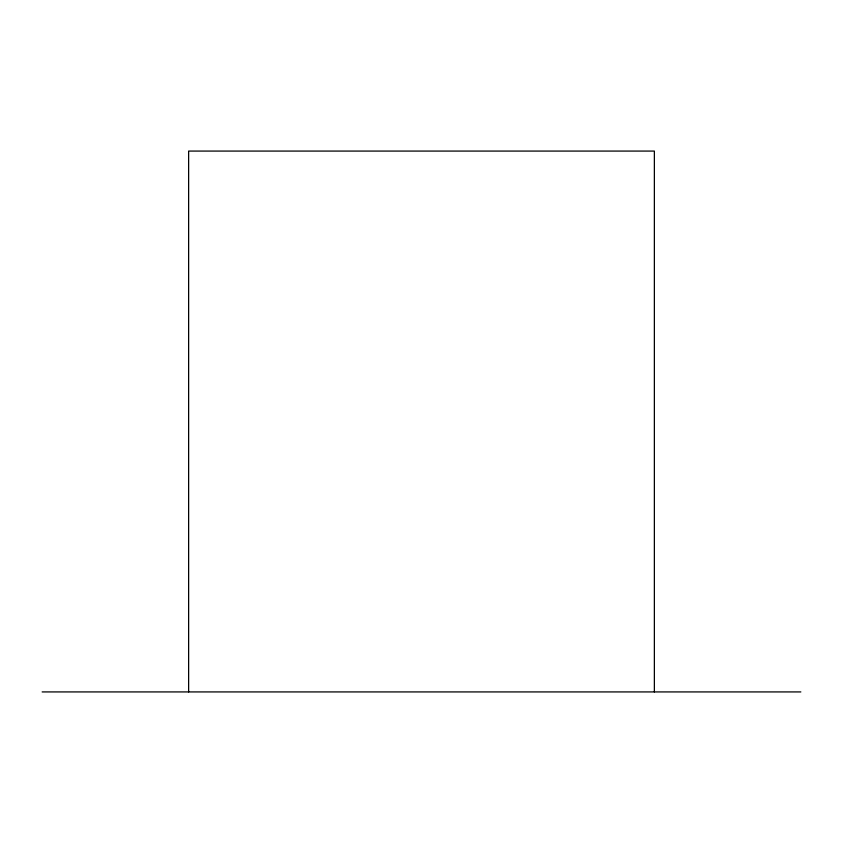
<?xml version="1.0" encoding="UTF-8"?>
<svg xmlns="http://www.w3.org/2000/svg" width="843" height="843" viewBox="0 0 843 843"><rect width="100%" height="100%" fill="white"/><g stroke="black" fill="none" stroke-linecap="round" stroke-linejoin="round"><path stroke-width="1.26" d="M42.15 691.924L800.85 691.924M654.368 691.924L654.368 151.076L188.632 151.076L188.632 691.924"/></g></svg>
